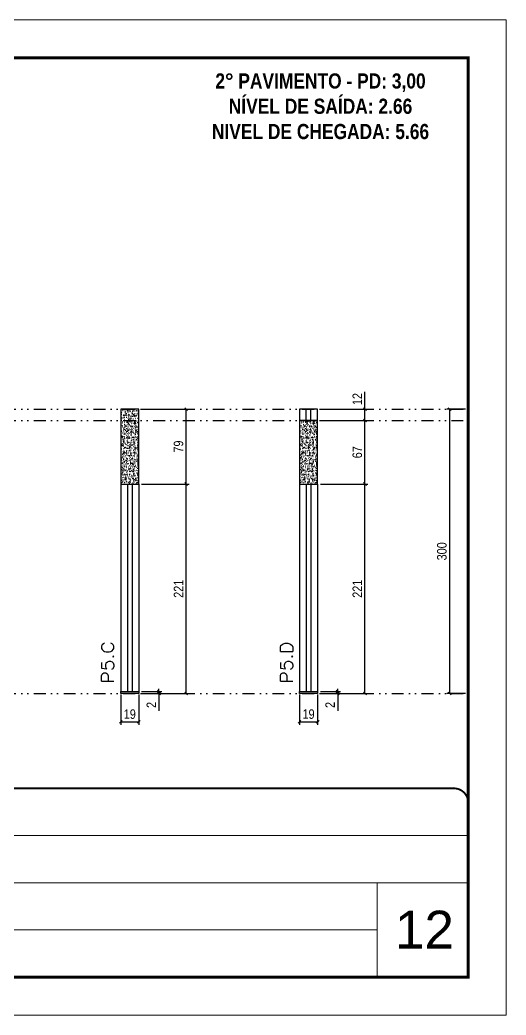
# Model space of a CAD drawing. Extents: x 14400 to 24104, y -21631 to 6985.
# Drawn here: x 20154 to 20667, y 3638 to 4688 of the extents above; entities that cross this region are included whole.
import ezdxf

# ---------------------------------------------------------------- set-up
doc = ezdxf.new("R2010")
doc.units = 0
for name, pattern in [('CONTINUO', [0]), ('DASHED', [0.75, 0.5, -0.25]), ('DIVIDE2', [0.625, 0.25, -0.125, 0, -0.125, 0, -0.125])]:
    doc.linetypes.add(name, pattern=pattern)
for name, color, linetype, lineweight in [('CARIMBO', 255, 'Continuous', 9), ('Folhas', 255, 'Continuous', 9), ('SARRAFO DE PRESSAO', 251, 'DASHED', 9), ('Texto Seção', 7, 'Continuous', 15)]:
    doc.layers.add(name, color=color, linetype=linetype, lineweight=lineweight)
for name, color, linetype in [('COTA', 241, 'Continuous'), ('NOMENCLATURA', 7, 'Continuous'), ('Nível', 160, 'Continuous'), ('Painéis', 200, 'Continuous'), ('SARR_2.2x7', 40, 'Continuous')]:
    doc.layers.add(name, color=color, linetype=linetype)
doc.styles.add('ARIAL', font='arial.ttf')
doc.styles.add('COTA TECNICA', font='techl___.ttf', dxfattribs={"height": 10})
doc.styles.add('COTA TECNICA-50', font='techl___.ttf', dxfattribs={"height": 10})
doc.styles.add('REGUA-120', font='ROMANS.shx', dxfattribs={"height": 15})
doc.styles.add('ROMANC', font='techb___.ttf', dxfattribs={"height": 2.5})
doc.dimstyles.new('COTA PAINEL-50', dxfattribs={"dimtxt": 10, "dimasz": 3, "dimexe": 3, "dimexo": 3, "dimgap": 3, "dimtad": 1, "dimdec": 1, "dimzin": 12, "dimdsep": 46, "dimtxsty": 'COTA TECNICA-50', "dimblk1": 'OBLIQUE', "dimblk2": 'OBLIQUE', "dimsah": 1, "dimcen": 0.9, "dimclrd": 4, "dimclre": 4, "dimclrt": 240, "dimadec": 1, "dimazin": 3, "dimtfac": 1, "dimtdec": 1, "dimtmove": 0, "dimatfit": 3, "dimfxl": 1, "dimtolj": 1, "dimtzin": 12, "dimarcsym": 0})
doc.dimstyles.new('PAINEL', dxfattribs={"dimtxt": 10, "dimasz": 3, "dimexe": 3, "dimexo": 3, "dimgap": 3, "dimtad": 1, "dimdec": 1, "dimzin": 12, "dimdsep": 46, "dimtxsty": 'COTA TECNICA', "dimblk1": 'OBLIQUE', "dimblk2": 'OBLIQUE', "dimsah": 1, "dimcen": 0.9, "dimclrd": 4, "dimclre": 4, "dimclrt": 240, "dimadec": 1, "dimazin": 3, "dimtfac": 1, "dimtdec": 1, "dimtmove": 0, "dimatfit": 3, "dimfxl": 1, "dimtolj": 1, "dimtzin": 12, "dimarcsym": 0})

# ---------------------------------------------------------------- blocks, each defined once
blk = doc.blocks.new('9999999999')
at = {"color": 30, "linetype": 'CONTINUO'}
for p, q in [((98564.6, 34379.6), (99584, 34379.6)), ((98564.6, 34329.8), (99488, 34329.8)), ((99584, 34329.8), (99488, 34329.8)), ((99488, 34329.8), (99488, 34230.2)), ((98564.6, 34280), (99488, 34280))]:
    blk.add_line(p, q, dxfattribs=at)
at = {"color": 30, "linetype": 'CONTINUO', "const_width": 2}
blk.add_lwpolyline([(99584, 34230.2), (99584, 34414.4, 0.414214), (99569, 34429.4), (98229, 34429.4, 0.414214), (98214, 34414.4), (98214, 34245.2, 0.414214), (98229, 34230.2), (99584, 34230.2)], format="xyb", dxfattribs=at)
at = {"layer": 'Folhas'}
blk.add_lwpolyline([(98139, 34190.2), (99624, 34190.2), (99624, 35240.2), (98139, 35240.2)], close=True, dxfattribs=at)
at = {"layer": 'Folhas', "color": 30, "const_width": 3}
blk.add_lwpolyline([(98214, 34230.2), (99584, 34230.2), (99584, 35200.2), (98214, 35200.2)], close=True, dxfattribs=at)
blk = doc.blocks.new('_Oblique')
at = {"color": 0, "linetype": 'ByBlock', "lineweight": -2}
blk.add_line((-0.5, -0.5), (0.5, 0.5), dxfattribs=at)
blk = doc.blocks.new('*D1954')
at = {"layer": 'COTA', "color": 4, "lineweight": -2, "transparency": 16777216}
for p, q in [((20624, 4276.9), (20604.5, 4276.9)), ((20607.5, 3976.9), (20607.5, 4276.9)), ((20624, 3976.9), (20604.5, 3976.9))]:
    blk.add_line(p, q, dxfattribs=at)
at = {"layer": 'Defpoints', "color": 0, "transparency": 16777216}
for p in [(20607.5, 4276.9), (20627, 4276.9), (20627, 3976.9)]:
    blk.add_point(p, dxfattribs=at)
at = {"layer": 'COTA', "color": 4, "lineweight": -2, "transparency": 16777216, "xscale": 3, "yscale": 3, "zscale": 3}
for p, rotation in [((20607.5, 4276.9), 90), ((20607.5, 3976.9), 270)]:
    blk.add_blockref('_Oblique', p, dxfattribs=dict(at, rotation=rotation))
at = {"layer": 'COTA', "color": 240, "transparency": 16777216, "insert": (20599.3, 4126.9), "char_height": 10, "attachment_point": 5, "rotation": 90, "style": 'COTA TECNICA'}
blk.add_mtext('\\A1;300', dxfattribs=at)
blk = doc.blocks.new('*D1958')
at = {"layer": 'COTA', "color": 4, "lineweight": -2, "transparency": 16777216}
for p, q in [((20260.7, 3975.9), (20260.7, 3944)), ((20279.7, 3975.9), (20279.7, 3944)), ((20260.7, 3947), (20279.7, 3947))]:
    blk.add_line(p, q, dxfattribs=at)
at = {"layer": 'Defpoints', "color": 0, "transparency": 16777216}
for p in [(20260.7, 3978.9), (20279.7, 3978.9), (20279.7, 3947)]:
    blk.add_point(p, dxfattribs=at)
at = {"layer": 'COTA', "color": 4, "lineweight": -2, "transparency": 16777216, "xscale": 3, "yscale": 3, "zscale": 3, "rotation": 180}
blk.add_blockref('_Oblique', (20260.7, 3947), dxfattribs=at)
at = {"layer": 'COTA', "color": 4, "lineweight": -2, "transparency": 16777216, "xscale": 3, "yscale": 3, "zscale": 3}
blk.add_blockref('_Oblique', (20279.7, 3947), dxfattribs=at)
at = {"layer": 'COTA', "color": 240, "transparency": 16777216, "insert": (20270.2, 3955.1), "char_height": 10, "attachment_point": 5, "style": 'COTA TECNICA'}
blk.add_mtext('\\A1;19', dxfattribs=at)
blk = doc.blocks.new('*D1959')
at = {"layer": 'COTA', "color": 4, "lineweight": -2, "transparency": 16777216}
for p, q in [((20300.9, 3978.9), (20300.9, 3981.9)), ((20282.7, 3978.9), (20303.9, 3978.9)), ((20282.7, 3976.9), (20303.9, 3976.9)), ((20300.9, 3978.9), (20300.9, 3976.9)), ((20300.9, 3976.9), (20300.9, 3958.7))]:
    blk.add_line(p, q, dxfattribs=at)
at = {"layer": 'Defpoints', "color": 0, "transparency": 16777216}
for p in [(20279.7, 3978.9), (20279.7, 3976.9), (20300.9, 3978.9)]:
    blk.add_point(p, dxfattribs=at)
at = {"layer": 'COTA', "color": 4, "lineweight": -2, "transparency": 16777216, "xscale": 3, "yscale": 3, "zscale": 3}
for p, rotation in [((20300.9, 3978.9), 270), ((20300.9, 3976.9), 90)]:
    blk.add_blockref('_Oblique', p, dxfattribs=dict(at, rotation=rotation))
at = {"layer": 'COTA', "color": 240, "transparency": 16777216, "insert": (20292.9, 3964.8), "char_height": 10, "attachment_point": 5, "rotation": 90, "style": 'COTA TECNICA-50'}
blk.add_mtext('\\A1;2', dxfattribs=at)
blk = doc.blocks.new('*D1960')
at = {"layer": 'COTA', "color": 4, "lineweight": -2, "transparency": 16777216}
for p, q in [((20282.7, 4197.9), (20332.7, 4197.9)), ((20329.7, 3976.9), (20329.7, 4197.9)), ((20282.7, 3976.9), (20332.7, 3976.9))]:
    blk.add_line(p, q, dxfattribs=at)
at = {"layer": 'Defpoints', "color": 0, "transparency": 16777216}
for p in [(20279.7, 4197.9), (20329.7, 4197.9), (20279.7, 3976.9)]:
    blk.add_point(p, dxfattribs=at)
at = {"layer": 'COTA', "color": 4, "lineweight": -2, "transparency": 16777216, "xscale": 3, "yscale": 3, "zscale": 3}
for p, rotation in [((20329.7, 4197.9), 90), ((20329.7, 3976.9), 270)]:
    blk.add_blockref('_Oblique', p, dxfattribs=dict(at, rotation=rotation))
at = {"layer": 'COTA', "color": 240, "transparency": 16777216, "insert": (20321.6, 4087.4), "char_height": 10, "attachment_point": 5, "rotation": 90, "style": 'COTA TECNICA-50'}
blk.add_mtext('\\A1;221', dxfattribs=at)
blk = doc.blocks.new('*D1961')
at = {"layer": 'COTA', "color": 4, "lineweight": -2, "transparency": 16777216}
for p, q in [((20282.7, 4276.9), (20332.7, 4276.9)), ((20329.7, 4197.9), (20329.7, 4276.9)), ((20282.7, 4197.9), (20332.7, 4197.9))]:
    blk.add_line(p, q, dxfattribs=at)
at = {"layer": 'Defpoints', "color": 0, "transparency": 16777216}
for p in [(20279.7, 4276.9), (20329.7, 4276.9), (20279.7, 4197.9)]:
    blk.add_point(p, dxfattribs=at)
at = {"layer": 'COTA', "color": 4, "lineweight": -2, "transparency": 16777216, "xscale": 3, "yscale": 3, "zscale": 3}
for p, rotation in [((20329.7, 4276.9), 90), ((20329.7, 4197.9), 270)]:
    blk.add_blockref('_Oblique', p, dxfattribs=dict(at, rotation=rotation))
at = {"layer": 'COTA', "color": 240, "transparency": 16777216, "insert": (20321.6, 4237.4), "char_height": 10, "attachment_point": 5, "rotation": 90, "style": 'COTA TECNICA'}
blk.add_mtext('\\A1;79', dxfattribs=at)
blk = doc.blocks.new('*D1962')
at = {"layer": 'COTA', "color": 4, "lineweight": -2, "transparency": 16777216}
for p, q in [((20449.2, 3975.9), (20449.2, 3944)), ((20468.2, 3975.9), (20468.2, 3944)), ((20449.2, 3947), (20468.2, 3947))]:
    blk.add_line(p, q, dxfattribs=at)
at = {"layer": 'Defpoints', "color": 0, "transparency": 16777216}
for p in [(20449.2, 3978.9), (20468.2, 3978.9), (20468.2, 3947)]:
    blk.add_point(p, dxfattribs=at)
at = {"layer": 'COTA', "color": 4, "lineweight": -2, "transparency": 16777216, "xscale": 3, "yscale": 3, "zscale": 3, "rotation": 180}
blk.add_blockref('_Oblique', (20449.2, 3947), dxfattribs=at)
at = {"layer": 'COTA', "color": 4, "lineweight": -2, "transparency": 16777216, "xscale": 3, "yscale": 3, "zscale": 3}
blk.add_blockref('_Oblique', (20468.2, 3947), dxfattribs=at)
at = {"layer": 'COTA', "color": 240, "transparency": 16777216, "insert": (20458.7, 3955.1), "char_height": 10, "attachment_point": 5, "style": 'COTA TECNICA'}
blk.add_mtext('\\A1;19', dxfattribs=at)
blk = doc.blocks.new('*D1963')
at = {"layer": 'COTA', "color": 4, "lineweight": -2, "transparency": 16777216}
for p, q in [((20489.4, 3978.9), (20489.4, 3981.9)), ((20471.2, 3978.9), (20492.4, 3978.9)), ((20471.2, 3976.9), (20492.4, 3976.9)), ((20489.4, 3978.9), (20489.4, 3976.9)), ((20489.4, 3976.9), (20489.4, 3958.7))]:
    blk.add_line(p, q, dxfattribs=at)
at = {"layer": 'Defpoints', "color": 0, "transparency": 16777216}
for p in [(20468.2, 3978.9), (20468.2, 3976.9), (20489.4, 3978.9)]:
    blk.add_point(p, dxfattribs=at)
at = {"layer": 'COTA', "color": 4, "lineweight": -2, "transparency": 16777216, "xscale": 3, "yscale": 3, "zscale": 3}
for p, rotation in [((20489.4, 3978.9), 270), ((20489.4, 3976.9), 90)]:
    blk.add_blockref('_Oblique', p, dxfattribs=dict(at, rotation=rotation))
at = {"layer": 'COTA', "color": 240, "transparency": 16777216, "insert": (20481.4, 3964.8), "char_height": 10, "attachment_point": 5, "rotation": 90, "style": 'COTA TECNICA-50'}
blk.add_mtext('\\A1;2', dxfattribs=at)
blk = doc.blocks.new('*D1964')
at = {"layer": 'COTA', "color": 4, "lineweight": -2, "transparency": 16777216}
for p, q in [((20471.2, 4197.9), (20521.2, 4197.9)), ((20518.2, 3976.9), (20518.2, 4197.9)), ((20471.2, 3976.9), (20521.2, 3976.9))]:
    blk.add_line(p, q, dxfattribs=at)
at = {"layer": 'Defpoints', "color": 0, "transparency": 16777216}
for p in [(20468.2, 4197.9), (20518.2, 4197.9), (20468.2, 3976.9)]:
    blk.add_point(p, dxfattribs=at)
at = {"layer": 'COTA', "color": 4, "lineweight": -2, "transparency": 16777216, "xscale": 3, "yscale": 3, "zscale": 3}
for p, rotation in [((20518.2, 4197.9), 90), ((20518.2, 3976.9), 270)]:
    blk.add_blockref('_Oblique', p, dxfattribs=dict(at, rotation=rotation))
at = {"layer": 'COTA', "color": 240, "transparency": 16777216, "insert": (20510.1, 4087.4), "char_height": 10, "attachment_point": 5, "rotation": 90, "style": 'COTA TECNICA-50'}
blk.add_mtext('\\A1;221', dxfattribs=at)
blk = doc.blocks.new('*D1965')
at = {"layer": 'COTA', "color": 4, "lineweight": -2, "transparency": 16777216}
for p, q in [((20471.2, 4264.9), (20521.2, 4264.9)), ((20518.2, 4197.9), (20518.2, 4264.9)), ((20471.2, 4197.9), (20521.2, 4197.9))]:
    blk.add_line(p, q, dxfattribs=at)
at = {"layer": 'Defpoints', "color": 0, "transparency": 16777216}
for p in [(20468.2, 4264.9), (20518.2, 4264.9), (20468.2, 4197.9)]:
    blk.add_point(p, dxfattribs=at)
at = {"layer": 'COTA', "color": 4, "lineweight": -2, "transparency": 16777216, "xscale": 3, "yscale": 3, "zscale": 3}
for p, rotation in [((20518.2, 4264.9), 90), ((20518.2, 4197.9), 270)]:
    blk.add_blockref('_Oblique', p, dxfattribs=dict(at, rotation=rotation))
at = {"layer": 'COTA', "color": 240, "transparency": 16777216, "insert": (20510.1, 4231.4), "char_height": 10, "attachment_point": 5, "rotation": 90, "style": 'COTA TECNICA'}
blk.add_mtext('\\A1;67', dxfattribs=at)
blk = doc.blocks.new('*D1966')
at = {"layer": 'COTA', "color": 4, "lineweight": -2, "transparency": 16777216}
for p, q in [((20518.2, 4276.9), (20518.2, 4295.2)), ((20471.2, 4276.9), (20521.2, 4276.9)), ((20518.2, 4264.9), (20518.2, 4276.9)), ((20471.2, 4264.9), (20521.2, 4264.9))]:
    blk.add_line(p, q, dxfattribs=at)
at = {"layer": 'Defpoints', "color": 0, "transparency": 16777216}
for p in [(20468.2, 4276.9), (20518.2, 4276.9), (20468.2, 4264.9)]:
    blk.add_point(p, dxfattribs=at)
at = {"layer": 'COTA', "color": 4, "lineweight": -2, "transparency": 16777216, "xscale": 3, "yscale": 3, "zscale": 3}
for p, rotation in [((20518.2, 4276.9), 90), ((20518.2, 4264.9), 270)]:
    blk.add_blockref('_Oblique', p, dxfattribs=dict(at, rotation=rotation))
at = {"layer": 'COTA', "color": 240, "transparency": 16777216, "insert": (20510.1, 4287.5), "char_height": 10, "attachment_point": 5, "rotation": 90, "style": 'COTA TECNICA'}
blk.add_mtext('\\A1;12', dxfattribs=at)

msp = doc.modelspace()

# ---------------------------------------------------------------- hatches: boundary and pattern name
at = {"layer": 'COTA'}
h = msp.add_hatch(dxfattribs=at)
h.set_pattern_fill('AR-CONC', color=256, scale=0.03)
h.set_pattern_definition([(50, (1520.6363, -28), (5.4655401, -0.4781726), [0.5715, -6.2865]), (355, (1520.6363, -28), (-1.0573026, 5.7317054), [0.4572, -5.0292175]), (100.451445, (1521.092, -28.04), (4.4082374, 5.2535326), [0.4857003, -5.3427073]), (46.1842, (1520.636, -26.476), (8.1323712, -1.2612698), [0.85725, -9.42975]), (96.635558, (1521.314, -26.581), (7.122124, 7.4227837), [0.7285507, -8.0140682]), (351.18415, (1520.636, -26.476), (7.122124, 7.4227837), [0.685799, -7.543792]), (21, (1521.3983, -26.857), (4.5484317, -3.0679559), [0.5715, -6.2865]), (326, (1521.3983, -26.857), (1.8540609, 5.525639), [0.4572, -5.0292]), (71.451445, (1521.7773, -27.1127), (6.4024926, 2.457683), [0.4857003, -5.3426981]), (37.5, (1520.6363, -28), (0.0926581, 2.53665117), [0, -4.96824, 0, -5.1054, 0, -5.04825]), (7.5, (1520.6363, -28), (2.00458988, 3.00541724), [0, -2.91084, 0, -4.85394, 0, -1.92405]), (327.5, (1518.937, -28), (4.06771786, -0.17186232), [0, -1.905, 0, -5.9436, 0, -7.8867]), (317.5, (1518.175, -28), (4.44387544, 0.7627947), [0, -2.4765, 0, -3.94716, 0, -5.6007])])
h.paths.add_polyline_path([(20279.69, 4276.86), (20260.69, 4276.86), (20260.69, 4197.86), (20279.69, 4197.86)])
h = msp.add_hatch(dxfattribs=at)
h.set_pattern_fill('AR-CONC', color=256, scale=0.03)
h.set_pattern_definition([(50, (1709.1367, -28), (5.4655401, -0.4781726), [0.5715, -6.2865]), (355, (1709.1367, -28), (-1.0573026, 5.7317054), [0.4572, -5.0292175]), (100.451445, (1709.592, -28.04), (4.4082374, 5.2535326), [0.4857003, -5.3427073]), (46.1842, (1709.1367, -26.476), (8.1323712, -1.2612698), [0.85725, -9.42975]), (96.635558, (1709.814, -26.581), (7.122124, 7.4227837), [0.7285507, -8.0140682]), (351.18415, (1709.137, -26.476), (7.122124, 7.4227837), [0.685799, -7.543792]), (21, (1709.8987, -26.857), (4.5484317, -3.0679559), [0.5715, -6.2865]), (326, (1709.8987, -26.857), (1.8540609, 5.525639), [0.4572, -5.0292]), (71.451445, (1710.2777, -27.1127), (6.4024926, 2.457683), [0.4857003, -5.3426981]), (37.5, (1709.1367, -28), (0.0926581, 2.53665117), [0, -4.96824, 0, -5.1054, 0, -5.04825]), (7.5, (1709.1367, -28), (2.00458988, 3.00541724), [0, -2.91084, 0, -4.85394, 0, -1.92405]), (327.5, (1707.4374, -28), (4.06771786, -0.17186232), [0, -1.905, 0, -5.9436, 0, -7.8867]), (317.5, (1706.6754, -28), (4.44387544, 0.7627947), [0, -2.4765, 0, -3.94716, 0, -5.6007])])
h.paths.add_polyline_path([(20468.19, 4264.86), (20449.19, 4264.86), (20449.19, 4197.86), (20468.19, 4197.86)])

# ---------------------------------------------------------------- linework, layer by layer
for points in [[(20260.69, 4197.86), (20279.69, 4197.86), (20279.69, 4276.86), (20260.69, 4276.86)], [(20449.19, 4197.86), (20468.19, 4197.86), (20468.19, 4264.86), (20449.19, 4264.86)]]:
    msp.add_lwpolyline(points, close=True, dxfattribs=at)
at = {"layer": 'Nível', "color": 4, "linetype": 'DIVIDE2', "ltscale": 50}
for p, q in [((19256.97, 4276.86), (20626.97, 4276.86)), ((19256.97, 4264.86), (20626.97, 4264.86)), ((19256.97, 3976.86), (20626.97, 3976.86)), ((19256.97, 3976.86), (20626.97, 3976.86))]:
    msp.add_line(p, q, dxfattribs=at)
at = {"layer": 'Painéis'}
for p, q in [((20260.69, 4197.86), (20260.69, 3978.86)), ((20260.69, 4197.86), (20279.69, 4197.86)), ((20279.69, 4197.86), (20279.69, 3978.86)), ((20449.19, 4197.86), (20449.19, 3978.86)), ((20449.19, 4197.86), (20468.19, 4197.86)), ((20468.19, 4197.86), (20468.19, 3978.86)), ((20260.69, 3978.86), (20279.69, 3978.86)), ((20260.69, 3976.86), (20260.69, 3978.86)), ((20279.69, 3976.86), (20260.69, 3976.86)), ((20279.69, 3978.86), (20279.69, 3976.86)), ((20449.19, 3978.86), (20468.19, 3978.86)), ((20449.19, 3976.86), (20449.19, 3978.86)), ((20468.19, 3976.86), (20449.19, 3976.86)), ((20468.19, 3978.86), (20468.19, 3976.86))]:
    msp.add_line(p, q, dxfattribs=at)
msp.add_lwpolyline([(20449.19, 4264.86), (20468.19, 4264.86), (20468.19, 4276.86), (20449.19, 4276.86)], close=True, dxfattribs=at)
at = {"layer": 'SARR_2.2x7'}
for p, q in [((20456.19, 4264.86), (20456.19, 4276.86)), ((20461.19, 4264.86), (20461.19, 4276.86)), ((20267.69, 4197.86), (20267.69, 3978.86)), ((20272.69, 4197.86), (20272.69, 3978.86)), ((20456.19, 4197.86), (20456.19, 3978.86)), ((20461.19, 4197.86), (20461.19, 3978.86))]:
    msp.add_line(p, q, dxfattribs=at)

# ---------------------------------------------------------------- block references
at = {"layer": 'SARRAFO DE PRESSAO', "color": 6, "linetype": 'ByBlock'}
msp.add_blockref('9999999999', (-78957.01, -30552.63), dxfattribs=at)

# ---------------------------------------------------------------- texts
at = {"layer": 'CARIMBO', "style": 'ARIAL'}
msp.add_text('12', height=40, dxfattribs=at).set_placement((20549.83, 3707.72))
at = {"layer": 'NOMENCLATURA', "color": 2, "insert": (20471.29, 4631.16), "char_height": 16, "attachment_point": 2, "style": 'ROMANC'}
msp.add_mtext_dynamic_manual_height_columns('2° PAVIMENTO - PD: 3,00\\PNÍVEL DE SAÍDA: 2.66\\PNIVEL DE CHEGADA: 5.66', width=432.3511, gutter_width=1, heights=[0], dxfattribs=at)
at = {"layer": 'Texto Seção', "style": 'REGUA-120', "width": 1.1}
for s, p in [('P5.C', (20253.44, 3987.62)), ('P5.D', (20441.94, 3987.62))]:
    msp.add_text(s, height=13, rotation=90, dxfattribs=at).set_placement(p)

# ---------------------------------------------------------------- dimensions: what is measured, and where the dimension line sits
at = {"layer": 'COTA'}
for base, p1, p2, dimstyle, picture, middle in [((20518.18, 4276.86), (20468.19, 4264.86), (20468.19, 4276.86), 'PAINEL', '*D1966', (20510.12, 4287.52)), ((20329.68, 4276.86), (20279.69, 4197.86), (20279.69, 4276.86), 'PAINEL', '*D1961', (20321.58, 4237.36)), ((20607.51, 4276.86), (20626.97, 3976.86), (20626.97, 4276.86), 'PAINEL', '*D1954', (20599.29, 4126.86)), ((20518.18, 4264.86), (20468.19, 4197.86), (20468.19, 4264.86), 'PAINEL', '*D1965', (20510.08, 4231.36)), ((20329.68, 4197.86), (20279.69, 3976.86), (20279.69, 4197.86), 'COTA PAINEL-50', '*D1960', (20321.62, 4087.36)), ((20518.18, 4197.86), (20468.19, 3976.86), (20468.19, 4197.86), 'COTA PAINEL-50', '*D1964', (20510.12, 4087.36))]:
    dim = msp.add_linear_dim(base=base, p1=p1, p2=p2, angle=90, dimstyle=dimstyle, dxfattribs=at)
    dim.commit()
    dim.dimension.update_dxf_attribs({"geometry": picture, "text_midpoint": middle})
for base, p1, p2, picture, middle in [((20300.88, 3978.86), (20279.69, 3976.86), (20279.69, 3978.86), '*D1959', (20300.88, 3964.8)), ((20489.38, 3978.86), (20468.19, 3976.86), (20468.19, 3978.86), '*D1963', (20489.38, 3964.8))]:
    dim = msp.add_linear_dim(base=base, p1=p1, p2=p2, angle=90, dimstyle='COTA PAINEL-50', dxfattribs=at)
    dim.commit()
    dim.dimension.update_dxf_attribs({"geometry": picture, "text_midpoint": middle, "dimtype": 160})
for base, p1, p2, picture, middle in [((20279.69, 3946.97), (20260.69, 3978.86), (20279.69, 3978.86), '*D1958', (20270.19, 3955.05)), ((20468.19, 3946.97), (20449.19, 3978.86), (20468.19, 3978.86), '*D1962', (20458.69, 3955.05))]:
    dim = msp.add_linear_dim(base=base, p1=p1, p2=p2, dimstyle='PAINEL', override={"dimarcsym": 2}, dxfattribs=at)
    dim.commit()
    dim.dimension.update_dxf_attribs({"geometry": picture, "text_midpoint": middle})

doc.saveas('drawing.dxf')
